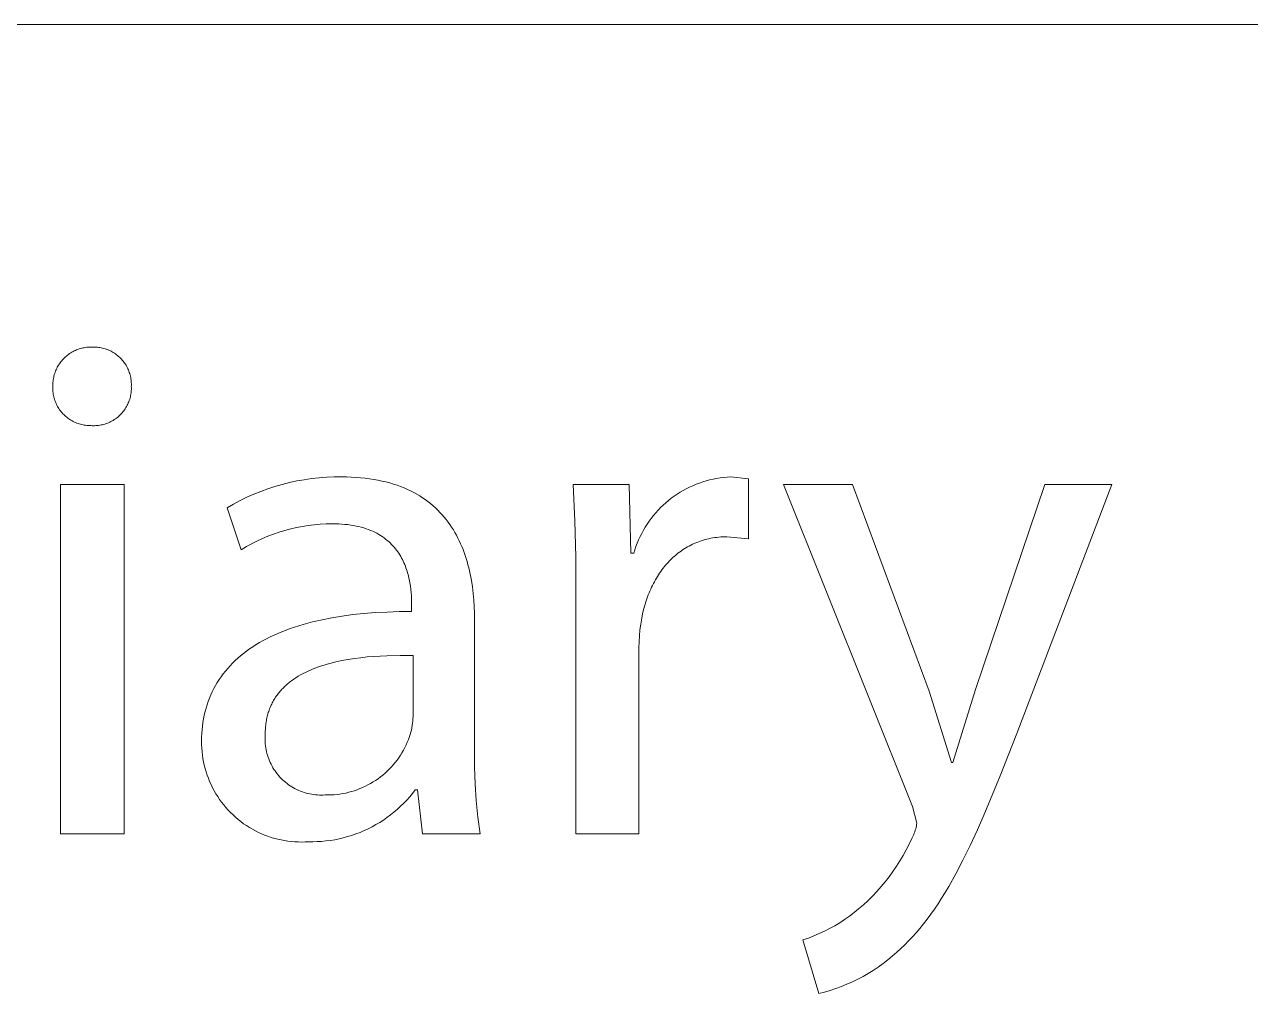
# Model space of a CAD drawing. Header units: millimetres. Extents: x 1434 to 4837, y 1889 to 4267.
# Drawn here: x 4630.1 to 4688, y 2224.2 to 2269.9 of the extents above; entities that cross this region are included whole.
import ezdxf

# ---------------------------------------------------------------- set-up
doc = ezdxf.new("R2010")
doc.units = ezdxf.units.MM
doc.header["$MEASUREMENT"] = 0
doc.layers.add('Domyślny', color=7, linetype='Continuous', true_color=0x000000)

msp = doc.modelspace()

# ---------------------------------------------------------------- linework, layer by layer
at = {"layer": 'Domyślny', "color": 18, "lineweight": 15, "true_color": 0x000000}
for p, q in [((4834.107, 2269.897), (3551.346, 2269.897)), ((4632.302, 2254.393), (4632.355, 2254.425)), ((4632.355, 2254.425), (4632.41, 2254.455)), ((4632.41, 2254.455), (4632.466, 2254.484)), ((4632.466, 2254.484), (4632.522, 2254.511)), ((4632.522, 2254.511), (4632.58, 2254.535)), ((4632.58, 2254.535), (4632.639, 2254.558)), ((4632.639, 2254.558), (4632.698, 2254.578)), ((4632.698, 2254.578), (4632.758, 2254.597)), ((4632.758, 2254.597), (4632.818, 2254.613)), ((4632.818, 2254.613), (4632.879, 2254.627)), ((4632.879, 2254.627), (4632.94, 2254.64)), ((4632.94, 2254.64), (4633.002, 2254.65)), ((4633.002, 2254.65), (4633.064, 2254.657)), ((4633.064, 2254.657), (4633.127, 2254.663)), ((4633.127, 2254.663), (4633.189, 2254.667)), ((4633.189, 2254.667), (4633.252, 2254.668)), ((4633.252, 2254.668), (4633.315, 2254.667)), ((4633.315, 2254.667), (4633.376, 2254.669)), ((4633.376, 2254.669), (4633.437, 2254.668)), ((4633.437, 2254.668), (4633.499, 2254.666)), ((4633.499, 2254.666), (4633.56, 2254.661)), ((4633.56, 2254.661), (4633.621, 2254.654)), ((4633.621, 2254.654), (4633.682, 2254.645)), ((4633.682, 2254.645), (4633.743, 2254.634)), ((4633.743, 2254.634), (4633.803, 2254.621)), ((4633.803, 2254.621), (4633.862, 2254.606)), ((4633.862, 2254.606), (4633.921, 2254.589)), ((4633.921, 2254.589), (4633.979, 2254.57)), ((4633.979, 2254.57), (4634.037, 2254.548)), ((4634.037, 2254.548), (4634.094, 2254.525)), ((4634.094, 2254.525), (4634.15, 2254.5)), ((4634.15, 2254.5), (4634.205, 2254.472)), ((4634.205, 2254.472), (4634.259, 2254.443)), ((4634.259, 2254.443), (4634.312, 2254.412)), ((4634.312, 2254.412), (4634.364, 2254.38)), ((4631.731, 2253.822), (4631.765, 2253.874)), ((4631.765, 2253.874), (4631.801, 2253.926)), ((4631.801, 2253.926), (4631.839, 2253.975)), ((4631.839, 2253.975), (4631.878, 2254.024)), ((4631.878, 2254.024), (4631.919, 2254.071)), ((4631.919, 2254.071), (4631.962, 2254.117)), ((4631.962, 2254.117), (4632.006, 2254.162)), ((4632.006, 2254.162), (4632.052, 2254.204)), ((4632.052, 2254.204), (4632.099, 2254.245)), ((4632.099, 2254.245), (4632.148, 2254.285)), ((4632.148, 2254.285), (4632.198, 2254.323)), ((4632.198, 2254.323), (4632.249, 2254.358)), ((4632.249, 2254.358), (4632.302, 2254.393)), ((4634.364, 2254.38), (4634.415, 2254.345)), ((4634.415, 2254.345), (4634.465, 2254.309)), ((4634.465, 2254.309), (4634.513, 2254.271)), ((4634.513, 2254.271), (4634.56, 2254.231)), ((4634.56, 2254.231), (4634.605, 2254.19)), ((4634.605, 2254.19), (4634.65, 2254.147)), ((4634.65, 2254.147), (4634.692, 2254.103)), ((4634.692, 2254.103), (4634.733, 2254.057)), ((4634.733, 2254.057), (4634.772, 2254.01)), ((4634.772, 2254.01), (4634.81, 2253.961)), ((4634.81, 2253.961), (4634.846, 2253.911)), ((4634.846, 2253.911), (4634.88, 2253.86)), ((4634.88, 2253.86), (4634.913, 2253.808)), ((4631.496, 2253.244), (4631.51, 2253.305)), ((4631.51, 2253.305), (4631.527, 2253.366)), ((4631.527, 2253.366), (4631.545, 2253.426)), ((4631.545, 2253.426), (4631.566, 2253.485)), ((4631.566, 2253.485), (4631.588, 2253.543)), ((4631.588, 2253.543), (4631.613, 2253.601)), ((4631.613, 2253.601), (4631.639, 2253.658)), ((4631.639, 2253.658), (4631.668, 2253.713)), ((4631.668, 2253.713), (4631.698, 2253.768)), ((4631.698, 2253.768), (4631.731, 2253.822)), ((4634.913, 2253.808), (4634.944, 2253.755)), ((4634.944, 2253.755), (4634.972, 2253.7)), ((4634.972, 2253.7), (4634.999, 2253.645)), ((4634.999, 2253.645), (4635.024, 2253.589)), ((4635.024, 2253.589), (4635.047, 2253.532)), ((4635.047, 2253.532), (4635.068, 2253.474)), ((4635.068, 2253.474), (4635.087, 2253.416)), ((4635.087, 2253.416), (4635.104, 2253.357)), ((4635.104, 2253.357), (4635.119, 2253.297)), ((4635.119, 2253.297), (4635.132, 2253.237)), ((4631.455, 2252.871), (4631.457, 2252.934)), ((4631.456, 2252.809), (4631.455, 2252.871)), ((4631.455, 2252.748), (4631.456, 2252.809)), ((4631.455, 2252.686), (4631.455, 2252.748)), ((4631.458, 2252.625), (4631.455, 2252.686)), ((4631.457, 2252.934), (4631.46, 2252.997)), ((4631.46, 2252.997), (4631.466, 2253.059)), ((4631.466, 2253.059), (4631.474, 2253.121)), ((4631.474, 2253.121), (4631.484, 2253.183)), ((4631.484, 2253.183), (4631.496, 2253.244)), ((4635.132, 2253.237), (4635.142, 2253.176)), ((4635.142, 2253.176), (4635.151, 2253.116)), ((4635.151, 2253.116), (4635.157, 2253.054)), ((4635.157, 2253.054), (4635.161, 2252.993)), ((4635.163, 2252.686), (4635.16, 2252.625)), ((4635.161, 2252.993), (4635.164, 2252.932)), ((4635.164, 2252.87), (4635.162, 2252.809)), ((4635.162, 2252.809), (4635.163, 2252.747)), ((4635.163, 2252.747), (4635.163, 2252.686)), ((4635.164, 2252.932), (4635.164, 2252.87)), ((4631.463, 2252.564), (4631.458, 2252.625)), ((4631.47, 2252.503), (4631.463, 2252.564)), ((4631.479, 2252.443), (4631.47, 2252.503)), ((4631.49, 2252.382), (4631.479, 2252.443)), ((4631.503, 2252.323), (4631.49, 2252.382)), ((4631.518, 2252.263), (4631.503, 2252.323)), ((4631.536, 2252.205), (4631.518, 2252.263)), ((4631.555, 2252.146), (4631.536, 2252.205)), ((4631.576, 2252.089), (4631.555, 2252.146)), ((4631.599, 2252.032), (4631.576, 2252.089)), ((4635.064, 2252.144), (4635.043, 2252.087)), ((4635.084, 2252.203), (4635.064, 2252.144)), ((4635.101, 2252.262), (4635.084, 2252.203)), ((4635.116, 2252.321), (4635.101, 2252.262)), ((4635.129, 2252.381), (4635.116, 2252.321)), ((4635.14, 2252.442), (4635.129, 2252.381)), ((4635.149, 2252.502), (4635.14, 2252.442)), ((4635.156, 2252.563), (4635.149, 2252.502)), ((4635.16, 2252.625), (4635.156, 2252.563)), ((4631.625, 2251.977), (4631.599, 2252.032)), ((4631.652, 2251.922), (4631.625, 2251.977)), ((4631.681, 2251.868), (4631.652, 2251.922)), ((4631.712, 2251.815), (4631.681, 2251.868)), ((4631.744, 2251.763), (4631.712, 2251.815)), ((4631.779, 2251.712), (4631.744, 2251.763)), ((4631.815, 2251.663), (4631.779, 2251.712)), ((4631.853, 2251.615), (4631.815, 2251.663)), ((4631.892, 2251.568), (4631.853, 2251.615)), ((4631.933, 2251.523), (4631.892, 2251.568)), ((4631.976, 2251.479), (4631.933, 2251.523)), ((4634.686, 2251.518), (4634.643, 2251.474)), ((4634.727, 2251.564), (4634.686, 2251.518)), ((4634.767, 2251.611), (4634.727, 2251.564)), ((4634.805, 2251.659), (4634.767, 2251.611)), ((4634.841, 2251.709), (4634.805, 2251.659)), ((4634.875, 2251.76), (4634.841, 2251.709)), ((4634.908, 2251.812), (4634.875, 2251.76)), ((4634.939, 2251.865), (4634.908, 2251.812)), ((4634.968, 2251.919), (4634.939, 2251.865)), ((4634.995, 2251.974), (4634.968, 2251.919)), ((4635.02, 2252.03), (4634.995, 2251.974)), ((4635.043, 2252.087), (4635.02, 2252.03)), ((4632.02, 2251.436), (4631.976, 2251.479)), ((4632.066, 2251.395), (4632.02, 2251.436)), ((4632.113, 2251.356), (4632.066, 2251.395)), ((4632.161, 2251.318), (4632.113, 2251.356)), ((4632.21, 2251.282), (4632.161, 2251.318)), ((4632.261, 2251.248), (4632.21, 2251.282)), ((4632.313, 2251.215), (4632.261, 2251.248)), ((4632.366, 2251.185), (4632.313, 2251.215)), ((4632.42, 2251.156), (4632.366, 2251.185)), ((4632.475, 2251.129), (4632.42, 2251.156)), ((4632.531, 2251.104), (4632.475, 2251.129)), ((4632.588, 2251.081), (4632.531, 2251.104)), ((4632.645, 2251.06), (4632.588, 2251.081)), ((4632.703, 2251.041), (4632.645, 2251.06)), ((4632.762, 2251.024), (4632.703, 2251.041)), ((4632.822, 2251.009), (4632.762, 2251.024)), ((4632.881, 2250.996), (4632.822, 2251.009)), ((4632.942, 2250.985), (4632.881, 2250.996)), ((4633.002, 2250.976), (4632.942, 2250.985)), ((4633.063, 2250.969), (4633.002, 2250.976)), ((4633.124, 2250.965), (4633.063, 2250.969)), ((4633.185, 2250.962), (4633.124, 2250.965)), ((4633.247, 2250.962), (4633.185, 2250.962)), ((4633.308, 2250.958), (4633.247, 2250.962)), ((4633.369, 2250.956), (4633.308, 2250.958)), ((4633.431, 2250.956), (4633.369, 2250.956)), ((4633.492, 2250.959), (4633.431, 2250.956)), ((4633.553, 2250.963), (4633.492, 2250.959)), ((4633.614, 2250.97), (4633.553, 2250.963)), ((4633.675, 2250.979), (4633.614, 2250.97)), ((4633.736, 2250.99), (4633.675, 2250.979)), ((4633.796, 2251.003), (4633.736, 2250.99)), ((4633.855, 2251.018), (4633.796, 2251.003)), ((4633.914, 2251.035), (4633.855, 2251.018)), ((4633.972, 2251.054), (4633.914, 2251.035)), ((4634.03, 2251.075), (4633.972, 2251.054)), ((4634.087, 2251.098), (4634.03, 2251.075)), ((4634.143, 2251.123), (4634.087, 2251.098)), ((4634.198, 2251.15), (4634.143, 2251.123)), ((4634.252, 2251.179), (4634.198, 2251.15)), ((4634.305, 2251.21), (4634.252, 2251.179)), ((4634.357, 2251.243), (4634.305, 2251.21)), ((4634.408, 2251.277), (4634.357, 2251.243)), ((4634.458, 2251.313), (4634.408, 2251.277)), ((4634.506, 2251.351), (4634.458, 2251.313)), ((4634.553, 2251.39), (4634.506, 2251.351)), ((4634.599, 2251.432), (4634.553, 2251.39)), ((4634.643, 2251.474), (4634.599, 2251.432)), ((4631.819, 2248.174), (4634.822, 2248.174)), ((4631.819, 2231.687), (4631.819, 2248.174)), ((4634.822, 2248.174), (4634.822, 2231.687)), ((4641.605, 2247.976), (4641.942, 2248.086)), ((4641.942, 2248.086), (4642.282, 2248.185)), ((4642.282, 2248.185), (4642.626, 2248.271)), ((4642.626, 2248.271), (4642.973, 2248.346)), ((4642.973, 2248.346), (4643.321, 2248.408)), ((4643.321, 2248.408), (4643.672, 2248.459)), ((4643.672, 2248.459), (4644.025, 2248.497)), ((4644.025, 2248.497), (4644.378, 2248.523)), ((4644.378, 2248.523), (4644.733, 2248.537)), ((4644.733, 2248.537), (4645.087, 2248.538)), ((4645.087, 2248.538), (4645.321, 2248.535)), ((4645.321, 2248.535), (4645.549, 2248.528)), ((4645.549, 2248.528), (4645.771, 2248.516)), ((4645.771, 2248.516), (4645.988, 2248.499)), ((4645.988, 2248.499), (4646.2, 2248.477)), ((4646.2, 2248.477), (4646.407, 2248.45)), ((4646.407, 2248.45), (4646.608, 2248.419)), ((4646.608, 2248.419), (4646.805, 2248.384)), ((4646.805, 2248.384), (4646.996, 2248.344)), ((4646.996, 2248.344), (4647.182, 2248.3)), ((4647.182, 2248.3), (4647.363, 2248.252)), ((4647.363, 2248.252), (4647.539, 2248.199)), ((4647.539, 2248.199), (4647.71, 2248.143)), ((4647.71, 2248.143), (4647.877, 2248.082)), ((4647.877, 2248.082), (4648.038, 2248.018)), ((4656.105, 2246.459), (4656.019, 2248.173)), ((4656.019, 2248.173), (4658.659, 2248.173)), ((4658.659, 2248.173), (4658.75, 2244.932)), ((4661.365, 2247.98), (4661.516, 2248.055)), ((4661.516, 2248.055), (4661.669, 2248.125)), ((4661.669, 2248.125), (4661.824, 2248.19)), ((4661.824, 2248.19), (4661.982, 2248.249)), ((4661.982, 2248.249), (4662.141, 2248.303)), ((4662.141, 2248.303), (4662.302, 2248.352)), ((4662.302, 2248.352), (4662.465, 2248.395)), ((4662.465, 2248.395), (4662.629, 2248.433)), ((4662.629, 2248.433), (4662.794, 2248.464)), ((4662.794, 2248.464), (4662.961, 2248.491)), ((4662.961, 2248.491), (4663.128, 2248.511)), ((4663.128, 2248.511), (4663.295, 2248.526)), ((4663.295, 2248.526), (4663.463, 2248.536)), ((4663.463, 2248.536), (4664.302, 2248.456)), ((4664.302, 2248.456), (4664.302, 2245.623)), ((4672.045, 2232.978), (4665.948, 2248.174)), ((4665.948, 2248.174), (4669.212, 2248.174)), ((4669.212, 2248.174), (4672.827, 2238.429)), ((4675.014, 2238.497), (4678.289, 2248.174)), ((4681.45, 2248.174), (4676.963, 2236.423)), ((4678.289, 2248.174), (4681.45, 2248.174)), ((4640.301, 2247.42), (4640.62, 2247.576)), ((4640.62, 2247.576), (4640.943, 2247.721)), ((4640.943, 2247.721), (4641.272, 2247.854)), ((4641.272, 2247.854), (4641.605, 2247.976)), ((4648.038, 2248.018), (4648.195, 2247.95)), ((4648.195, 2247.95), (4648.348, 2247.878)), ((4648.348, 2247.878), (4648.495, 2247.802)), ((4648.495, 2247.802), (4648.639, 2247.723)), ((4648.639, 2247.723), (4648.777, 2247.641)), ((4648.777, 2247.641), (4648.912, 2247.555)), ((4648.912, 2247.555), (4649.042, 2247.465)), ((4649.042, 2247.465), (4649.168, 2247.373)), ((4660.523, 2247.426), (4660.655, 2247.53)), ((4660.655, 2247.53), (4660.791, 2247.629)), ((4660.791, 2247.629), (4660.93, 2247.724)), ((4660.93, 2247.724), (4661.072, 2247.814)), ((4661.072, 2247.814), (4661.217, 2247.9)), ((4661.217, 2247.9), (4661.365, 2247.98)), ((4639.682, 2247.076), (4639.989, 2247.254)), ((4640.35, 2245.104), (4639.682, 2247.076)), ((4639.989, 2247.254), (4640.301, 2247.42)), ((4649.168, 2247.373), (4649.289, 2247.277)), ((4649.289, 2247.277), (4649.407, 2247.178)), ((4649.407, 2247.178), (4649.52, 2247.076)), ((4649.52, 2247.076), (4649.629, 2246.972)), ((4649.629, 2246.972), (4649.734, 2246.864)), ((4659.919, 2246.841), (4660.031, 2246.966)), ((4660.031, 2246.966), (4660.148, 2247.087)), ((4660.148, 2247.087), (4660.269, 2247.204)), ((4660.269, 2247.204), (4660.394, 2247.317)), ((4660.394, 2247.317), (4660.523, 2247.426)), ((4644.08, 2246.308), (4643.798, 2246.284)), ((4644.362, 2246.323), (4644.08, 2246.308)), ((4644.645, 2246.328), (4644.362, 2246.323)), ((4644.801, 2246.326), (4644.645, 2246.328)), ((4644.953, 2246.321), (4644.801, 2246.326)), ((4645.1, 2246.312), (4644.953, 2246.321)), ((4645.244, 2246.3), (4645.1, 2246.312)), ((4645.383, 2246.285), (4645.244, 2246.3)), ((4649.734, 2246.864), (4649.836, 2246.754)), ((4649.836, 2246.754), (4649.933, 2246.641)), ((4649.933, 2246.641), (4650.027, 2246.526)), ((4650.027, 2246.526), (4650.117, 2246.408)), ((4650.117, 2246.408), (4650.203, 2246.287)), ((4656.151, 2244.744), (4656.105, 2246.459)), ((4659.422, 2246.163), (4659.512, 2246.305)), ((4659.512, 2246.305), (4659.607, 2246.444)), ((4659.607, 2246.444), (4659.706, 2246.58)), ((4659.706, 2246.58), (4659.81, 2246.712)), ((4659.81, 2246.712), (4659.919, 2246.841)), ((4641.61, 2245.741), (4641.35, 2245.632)), ((4641.874, 2245.842), (4641.61, 2245.741)), ((4642.142, 2245.933), (4641.874, 2245.842)), ((4642.412, 2246.016), (4642.142, 2245.933)), ((4642.686, 2246.088), (4642.412, 2246.016)), ((4642.961, 2246.152), (4642.686, 2246.088)), ((4643.239, 2246.205), (4642.961, 2246.152)), ((4643.518, 2246.249), (4643.239, 2246.205)), ((4643.798, 2246.284), (4643.518, 2246.249)), ((4645.518, 2246.267), (4645.383, 2246.285)), ((4645.649, 2246.245), (4645.518, 2246.267)), ((4645.776, 2246.22), (4645.649, 2246.245)), ((4645.899, 2246.193), (4645.776, 2246.22)), ((4646.018, 2246.162), (4645.899, 2246.193)), ((4646.133, 2246.129), (4646.018, 2246.162)), ((4646.245, 2246.093), (4646.133, 2246.129)), ((4646.353, 2246.055), (4646.245, 2246.093)), ((4646.458, 2246.014), (4646.353, 2246.055)), ((4646.558, 2245.97), (4646.458, 2246.014)), ((4646.656, 2245.925), (4646.558, 2245.97)), ((4646.75, 2245.876), (4646.656, 2245.925)), ((4646.84, 2245.826), (4646.75, 2245.876)), ((4646.927, 2245.774), (4646.84, 2245.826)), ((4647.011, 2245.719), (4646.927, 2245.774)), ((4650.203, 2246.287), (4650.286, 2246.164)), ((4650.286, 2246.164), (4650.365, 2246.039)), ((4650.365, 2246.039), (4650.44, 2245.912)), ((4650.44, 2245.912), (4650.512, 2245.783)), ((4650.512, 2245.783), (4650.581, 2245.651)), ((4659.182, 2245.719), (4659.257, 2245.87)), ((4659.257, 2245.87), (4659.337, 2246.018)), ((4659.337, 2246.018), (4659.422, 2246.163)), ((4640.593, 2245.249), (4640.35, 2245.104)), ((4640.841, 2245.385), (4640.593, 2245.249)), ((4641.093, 2245.513), (4640.841, 2245.385)), ((4641.35, 2245.632), (4641.093, 2245.513)), ((4647.092, 2245.663), (4647.011, 2245.719)), ((4647.17, 2245.604), (4647.092, 2245.663)), ((4647.244, 2245.544), (4647.17, 2245.604)), ((4647.316, 2245.482), (4647.244, 2245.544)), ((4647.384, 2245.419), (4647.316, 2245.482)), ((4647.45, 2245.353), (4647.384, 2245.419)), ((4647.513, 2245.287), (4647.45, 2245.353)), ((4647.573, 2245.219), (4647.513, 2245.287)), ((4647.63, 2245.149), (4647.573, 2245.219)), ((4647.685, 2245.079), (4647.63, 2245.149)), ((4650.581, 2245.651), (4650.646, 2245.518)), ((4650.646, 2245.518), (4650.708, 2245.383)), ((4650.708, 2245.383), (4650.767, 2245.246)), ((4650.767, 2245.246), (4650.822, 2245.107)), ((4658.934, 2245.093), (4658.988, 2245.253)), ((4658.988, 2245.253), (4659.047, 2245.41)), ((4659.047, 2245.41), (4659.112, 2245.566)), ((4659.112, 2245.566), (4659.182, 2245.719)), ((4661.339, 2245.186), (4661.263, 2245.139)), ((4661.416, 2245.232), (4661.339, 2245.186)), ((4661.495, 2245.275), (4661.416, 2245.232)), ((4661.574, 2245.317), (4661.495, 2245.275)), ((4661.654, 2245.356), (4661.574, 2245.317)), ((4661.736, 2245.394), (4661.654, 2245.356)), ((4661.819, 2245.429), (4661.736, 2245.394)), ((4661.902, 2245.463), (4661.819, 2245.429)), ((4661.987, 2245.495), (4661.902, 2245.463)), ((4662.073, 2245.524), (4661.987, 2245.495)), ((4662.16, 2245.552), (4662.073, 2245.524)), ((4662.248, 2245.577), (4662.16, 2245.552)), ((4662.337, 2245.601), (4662.248, 2245.577)), ((4662.427, 2245.622), (4662.337, 2245.601)), ((4662.518, 2245.641), (4662.427, 2245.622)), ((4662.61, 2245.658), (4662.518, 2245.641)), ((4662.703, 2245.673), (4662.61, 2245.658)), ((4662.797, 2245.685), (4662.703, 2245.673)), ((4662.892, 2245.696), (4662.797, 2245.685)), ((4662.988, 2245.704), (4662.892, 2245.696)), ((4663.085, 2245.709), (4662.988, 2245.704)), ((4663.183, 2245.713), (4663.085, 2245.709)), ((4663.282, 2245.714), (4663.183, 2245.713)), ((4664.302, 2245.623), (4663.282, 2245.714)), ((4647.737, 2245.007), (4647.685, 2245.079)), ((4647.787, 2244.934), (4647.737, 2245.007)), ((4647.834, 2244.861), (4647.787, 2244.934)), ((4647.879, 2244.786), (4647.834, 2244.861)), ((4647.921, 2244.71), (4647.879, 2244.786)), ((4647.961, 2244.634), (4647.921, 2244.71)), ((4647.999, 2244.557), (4647.961, 2244.634)), ((4650.822, 2245.107), (4650.875, 2244.967)), ((4650.875, 2244.967), (4650.924, 2244.826)), ((4650.924, 2244.826), (4650.971, 2244.682)), ((4650.971, 2244.682), (4651.014, 2244.538)), ((4656.155, 2243.028), (4656.151, 2244.744)), ((4658.75, 2244.932), (4658.885, 2244.932)), ((4658.885, 2244.932), (4658.934, 2245.093)), ((4660.569, 2244.57), (4660.507, 2244.504)), ((4660.633, 2244.635), (4660.569, 2244.57)), ((4660.699, 2244.698), (4660.633, 2244.635)), ((4660.765, 2244.759), (4660.699, 2244.698)), ((4660.833, 2244.818), (4660.765, 2244.759)), ((4660.901, 2244.876), (4660.833, 2244.818)), ((4660.971, 2244.932), (4660.901, 2244.876)), ((4661.043, 2244.987), (4660.971, 2244.932)), ((4661.115, 2245.039), (4661.043, 2244.987)), ((4661.189, 2245.09), (4661.115, 2245.039)), ((4661.263, 2245.139), (4661.189, 2245.09)), ((4648.034, 2244.48), (4647.999, 2244.557)), ((4648.068, 2244.402), (4648.034, 2244.48)), ((4648.099, 2244.323), (4648.068, 2244.402)), ((4648.129, 2244.244), (4648.099, 2244.323)), ((4648.156, 2244.165), (4648.129, 2244.244)), ((4648.182, 2244.086), (4648.156, 2244.165)), ((4648.206, 2244.006), (4648.182, 2244.086)), ((4648.228, 2243.927), (4648.206, 2244.006)), ((4651.014, 2244.538), (4651.055, 2244.392)), ((4651.055, 2244.392), (4651.093, 2244.245)), ((4651.093, 2244.245), (4651.128, 2244.097)), ((4651.128, 2244.097), (4651.16, 2243.948)), ((4660.104, 2243.997), (4660.052, 2243.919)), ((4660.158, 2244.074), (4660.104, 2243.997)), ((4660.213, 2244.15), (4660.158, 2244.074)), ((4660.269, 2244.223), (4660.213, 2244.15)), ((4660.326, 2244.296), (4660.269, 2244.223)), ((4660.385, 2244.367), (4660.326, 2244.296)), ((4660.445, 2244.436), (4660.385, 2244.367)), ((4660.507, 2244.504), (4660.445, 2244.436)), ((4648.249, 2243.848), (4648.228, 2243.927)), ((4648.267, 2243.768), (4648.249, 2243.848)), ((4648.285, 2243.689), (4648.267, 2243.768)), ((4648.315, 2243.532), (4648.285, 2243.689)), ((4648.339, 2243.377), (4648.315, 2243.532)), ((4651.16, 2243.948), (4651.19, 2243.798)), ((4651.19, 2243.798), (4651.217, 2243.646)), ((4651.217, 2243.646), (4651.264, 2243.342)), ((4659.767, 2243.419), (4659.724, 2243.332)), ((4659.811, 2243.506), (4659.767, 2243.419)), ((4659.856, 2243.591), (4659.811, 2243.506)), ((4659.903, 2243.675), (4659.856, 2243.591)), ((4659.951, 2243.758), (4659.903, 2243.675)), ((4660.001, 2243.839), (4659.951, 2243.758)), ((4660.052, 2243.919), (4660.001, 2243.839)), ((4648.358, 2243.224), (4648.339, 2243.377)), ((4648.373, 2243.075), (4648.358, 2243.224)), ((4648.384, 2242.929), (4648.373, 2243.075)), ((4648.391, 2242.788), (4648.384, 2242.929)), ((4651.264, 2243.342), (4651.302, 2243.035)), ((4651.302, 2243.035), (4651.33, 2242.727)), ((4656.155, 2231.686), (4656.155, 2243.028)), ((4659.532, 2242.873), (4659.466, 2242.682)), ((4659.568, 2242.967), (4659.532, 2242.873)), ((4659.605, 2243.06), (4659.568, 2242.967)), ((4659.643, 2243.152), (4659.605, 2243.06)), ((4659.683, 2243.242), (4659.643, 2243.152)), ((4659.724, 2243.332), (4659.683, 2243.242)), ((4648.395, 2242.651), (4648.391, 2242.788)), ((4648.396, 2242.521), (4648.395, 2242.651)), ((4648.396, 2242.181), (4648.396, 2242.521)), ((4651.33, 2242.727), (4651.35, 2242.417)), ((4651.35, 2242.417), (4651.361, 2242.106)), ((4659.35, 2242.286), (4659.302, 2242.081)), ((4659.405, 2242.486), (4659.35, 2242.286)), ((4659.466, 2242.682), (4659.405, 2242.486)), ((4643.494, 2241.635), (4643.713, 2241.692)), ((4643.713, 2241.692), (4644.165, 2241.797)), ((4644.165, 2241.797), (4644.634, 2241.889)), ((4644.634, 2241.889), (4645.12, 2241.969)), ((4645.12, 2241.969), (4645.624, 2242.036)), ((4645.624, 2242.036), (4646.145, 2242.09)), ((4646.145, 2242.09), (4646.682, 2242.132)), ((4646.682, 2242.132), (4647.237, 2242.161)), ((4647.237, 2242.161), (4647.808, 2242.178)), ((4647.808, 2242.178), (4648.396, 2242.181)), ((4651.361, 2242.106), (4651.365, 2241.796)), ((4651.365, 2241.796), (4651.365, 2235.631)), ((4659.259, 2241.873), (4659.214, 2241.594)), ((4659.302, 2242.081), (4659.259, 2241.873)), ((4641.902, 2241.07), (4642.085, 2241.152)), ((4642.085, 2241.152), (4642.273, 2241.23)), ((4642.273, 2241.23), (4642.465, 2241.305)), ((4642.465, 2241.305), (4642.662, 2241.377)), ((4642.662, 2241.377), (4642.863, 2241.446)), ((4642.863, 2241.446), (4643.069, 2241.512)), ((4643.069, 2241.512), (4643.279, 2241.575)), ((4643.279, 2241.575), (4643.494, 2241.635)), ((4659.177, 2241.313), (4659.15, 2241.032)), ((4659.214, 2241.594), (4659.177, 2241.313)), ((4640.748, 2240.419), (4640.899, 2240.521)), ((4640.899, 2240.521), (4641.054, 2240.62)), ((4641.054, 2240.62), (4641.215, 2240.716)), ((4641.215, 2240.716), (4641.379, 2240.809)), ((4641.379, 2240.809), (4641.549, 2240.899)), ((4641.549, 2240.899), (4641.723, 2240.986)), ((4641.723, 2240.986), (4641.902, 2241.07)), ((4659.132, 2240.75), (4659.123, 2240.468)), ((4659.15, 2241.032), (4659.132, 2240.75)), ((4640.064, 2239.866), (4640.191, 2239.983)), ((4640.191, 2239.983), (4640.323, 2240.096)), ((4640.323, 2240.096), (4640.46, 2240.207)), ((4640.46, 2240.207), (4640.602, 2240.314)), ((4640.602, 2240.314), (4640.748, 2240.419)), ((4645.695, 2239.965), (4645.399, 2239.919)), ((4645.996, 2240.004), (4645.695, 2239.965)), ((4646.301, 2240.037), (4645.996, 2240.004)), ((4646.608, 2240.063), (4646.301, 2240.037)), ((4646.917, 2240.083), (4646.608, 2240.063)), ((4647.227, 2240.098), (4646.917, 2240.083)), ((4647.848, 2240.112), (4647.227, 2240.098)), ((4648.464, 2240.107), (4647.848, 2240.112)), ((4648.464, 2237.229), (4648.464, 2240.107)), ((4659.123, 2240.468), (4659.123, 2231.686)), ((4639.5, 2239.242), (4639.603, 2239.372)), ((4639.603, 2239.372), (4639.711, 2239.5)), ((4639.711, 2239.5), (4639.824, 2239.625)), ((4639.824, 2239.625), (4639.942, 2239.747)), ((4639.942, 2239.747), (4640.064, 2239.866)), ((4643.504, 2239.367), (4643.385, 2239.31)), ((4643.626, 2239.421), (4643.504, 2239.367)), ((4643.75, 2239.473), (4643.626, 2239.421)), ((4643.876, 2239.522), (4643.75, 2239.473)), ((4644.005, 2239.569), (4643.876, 2239.522)), ((4644.136, 2239.613), (4644.005, 2239.569)), ((4644.269, 2239.656), (4644.136, 2239.613)), ((4644.405, 2239.696), (4644.269, 2239.656)), ((4644.542, 2239.734), (4644.405, 2239.696)), ((4644.821, 2239.804), (4644.542, 2239.734)), ((4645.107, 2239.865), (4644.821, 2239.804)), ((4645.399, 2239.919), (4645.107, 2239.865)), ((4639.136, 2238.691), (4639.22, 2238.833)), ((4639.22, 2238.833), (4639.308, 2238.972)), ((4639.308, 2238.972), (4639.402, 2239.108)), ((4639.402, 2239.108), (4639.5, 2239.242)), ((4642.584, 2238.802), (4642.537, 2238.763)), ((4642.632, 2238.841), (4642.584, 2238.802)), ((4642.73, 2238.916), (4642.632, 2238.841)), ((4642.832, 2238.989), (4642.73, 2238.916)), ((4642.936, 2239.058), (4642.832, 2238.989)), ((4643.044, 2239.125), (4642.936, 2239.058)), ((4643.155, 2239.189), (4643.044, 2239.125)), ((4643.269, 2239.251), (4643.155, 2239.189)), ((4643.385, 2239.31), (4643.269, 2239.251)), ((4638.851, 2238.096), (4638.915, 2238.249)), ((4638.915, 2238.249), (4638.984, 2238.399)), ((4638.984, 2238.399), (4639.057, 2238.546)), ((4639.057, 2238.546), (4639.136, 2238.691)), ((4642.042, 2238.233), (4642.007, 2238.184)), ((4642.078, 2238.281), (4642.042, 2238.233)), ((4642.115, 2238.329), (4642.078, 2238.281)), ((4642.153, 2238.376), (4642.115, 2238.329)), ((4642.192, 2238.422), (4642.153, 2238.376)), ((4642.232, 2238.467), (4642.192, 2238.422)), ((4642.273, 2238.512), (4642.232, 2238.467)), ((4642.315, 2238.555), (4642.273, 2238.512)), ((4642.357, 2238.598), (4642.315, 2238.555)), ((4642.401, 2238.641), (4642.357, 2238.598)), ((4642.445, 2238.682), (4642.401, 2238.641)), ((4642.491, 2238.723), (4642.445, 2238.682)), ((4642.537, 2238.763), (4642.491, 2238.723)), ((4672.827, 2238.429), (4673.881, 2235.063)), ((4673.949, 2235.063), (4675.014, 2238.497)), ((4638.646, 2237.457), (4638.69, 2237.621)), ((4638.69, 2237.621), (4638.738, 2237.782)), ((4638.738, 2237.782), (4638.792, 2237.94)), ((4638.792, 2237.94), (4638.851, 2238.096)), ((4641.716, 2237.648), (4641.692, 2237.589)), ((4641.74, 2237.705), (4641.716, 2237.648)), ((4641.765, 2237.761), (4641.74, 2237.705)), ((4641.792, 2237.817), (4641.765, 2237.761)), ((4641.819, 2237.872), (4641.792, 2237.817)), ((4641.848, 2237.926), (4641.819, 2237.872)), ((4641.878, 2237.979), (4641.848, 2237.926)), ((4641.909, 2238.031), (4641.878, 2237.979)), ((4641.941, 2238.083), (4641.909, 2238.031)), ((4641.973, 2238.134), (4641.941, 2238.083)), ((4642.007, 2238.184), (4641.973, 2238.134)), ((4638.545, 2236.95), (4638.574, 2237.122)), ((4638.574, 2237.122), (4638.607, 2237.291)), ((4638.607, 2237.291), (4638.646, 2237.457)), ((4641.55, 2237.093), (4641.537, 2237.026)), ((4641.563, 2237.158), (4641.55, 2237.093)), ((4641.578, 2237.222), (4641.563, 2237.158)), ((4641.594, 2237.285), (4641.578, 2237.222)), ((4641.611, 2237.348), (4641.594, 2237.285)), ((4641.63, 2237.41), (4641.611, 2237.348)), ((4641.65, 2237.47), (4641.63, 2237.41)), ((4641.67, 2237.53), (4641.65, 2237.47)), ((4641.692, 2237.589), (4641.67, 2237.53)), ((4648.451, 2237.014), (4648.459, 2237.121)), ((4648.459, 2237.121), (4648.464, 2237.229)), ((4638.491, 2236.418), (4638.504, 2236.598)), ((4638.504, 2236.598), (4638.522, 2236.775)), ((4638.522, 2236.775), (4638.545, 2236.95)), ((4641.486, 2236.538), (4641.484, 2236.465)), ((4641.484, 2236.465), (4641.484, 2236.39)), ((4641.49, 2236.611), (4641.486, 2236.538)), ((4641.494, 2236.682), (4641.49, 2236.611)), ((4641.5, 2236.753), (4641.494, 2236.682)), ((4641.508, 2236.823), (4641.5, 2236.753)), ((4641.516, 2236.892), (4641.508, 2236.823)), ((4641.526, 2236.959), (4641.516, 2236.892)), ((4641.537, 2237.026), (4641.526, 2236.959)), ((4648.327, 2236.38), (4648.357, 2236.483)), ((4648.357, 2236.483), (4648.383, 2236.588)), ((4648.383, 2236.588), (4648.405, 2236.694)), ((4648.405, 2236.694), (4648.424, 2236.8)), ((4648.424, 2236.8), (4648.44, 2236.906)), ((4648.44, 2236.906), (4648.451, 2237.014)), ((4638.481, 2236.05), (4638.483, 2236.236)), ((4638.482, 2235.889), (4638.481, 2236.05)), ((4638.489, 2235.727), (4638.482, 2235.889)), ((4638.483, 2236.236), (4638.491, 2236.418)), ((4641.478, 2236.299), (4641.475, 2236.208)), ((4641.475, 2236.208), (4641.475, 2236.116)), ((4641.475, 2236.116), (4641.478, 2236.025)), ((4641.484, 2236.39), (4641.478, 2236.299)), ((4641.478, 2236.025), (4641.485, 2235.933)), ((4641.485, 2235.933), (4641.495, 2235.842)), ((4648.075, 2235.763), (4648.136, 2235.889)), ((4648.136, 2235.889), (4648.193, 2236.016)), ((4648.193, 2236.016), (4648.246, 2236.146)), ((4648.246, 2236.146), (4648.294, 2236.277)), ((4648.294, 2236.277), (4648.327, 2236.38)), ((4676.963, 2236.423), (4676.185, 2234.429)), ((4638.501, 2235.565), (4638.489, 2235.727)), ((4638.519, 2235.404), (4638.501, 2235.565)), ((4638.543, 2235.244), (4638.519, 2235.404)), ((4641.495, 2235.842), (4641.508, 2235.752)), ((4641.508, 2235.752), (4641.524, 2235.661)), ((4641.524, 2235.661), (4641.543, 2235.572)), ((4641.543, 2235.572), (4641.565, 2235.483)), ((4641.565, 2235.483), (4641.59, 2235.395)), ((4641.59, 2235.395), (4641.618, 2235.308)), ((4641.618, 2235.308), (4641.65, 2235.222)), ((4647.788, 2235.284), (4647.865, 2235.4)), ((4647.865, 2235.4), (4647.939, 2235.518)), ((4647.939, 2235.518), (4648.009, 2235.64)), ((4648.009, 2235.64), (4648.075, 2235.763)), ((4651.365, 2235.631), (4651.365, 2234.84)), ((4638.572, 2235.085), (4638.543, 2235.244)), ((4638.606, 2234.927), (4638.572, 2235.085)), ((4638.646, 2234.77), (4638.606, 2234.927)), ((4638.691, 2234.614), (4638.646, 2234.77)), ((4641.65, 2235.222), (4641.684, 2235.137)), ((4641.684, 2235.137), (4641.721, 2235.053)), ((4641.721, 2235.053), (4641.761, 2234.971)), ((4641.761, 2234.971), (4641.804, 2234.89)), ((4641.804, 2234.89), (4641.849, 2234.811)), ((4641.849, 2234.811), (4641.897, 2234.733)), ((4641.897, 2234.733), (4641.948, 2234.657)), ((4647.242, 2234.648), (4647.342, 2234.746)), ((4647.342, 2234.746), (4647.438, 2234.848)), ((4647.438, 2234.848), (4647.531, 2234.952)), ((4647.531, 2234.952), (4647.62, 2235.06)), ((4647.62, 2235.06), (4647.706, 2235.17)), ((4647.706, 2235.17), (4647.788, 2235.284)), ((4651.365, 2234.84), (4651.392, 2234.049)), ((4673.881, 2235.063), (4673.949, 2235.063)), ((4638.742, 2234.461), (4638.691, 2234.614)), ((4638.798, 2234.309), (4638.742, 2234.461)), ((4638.859, 2234.159), (4638.798, 2234.309)), ((4638.925, 2234.011), (4638.859, 2234.159)), ((4641.948, 2234.657), (4642.002, 2234.583)), ((4642.002, 2234.583), (4642.058, 2234.51)), ((4642.058, 2234.51), (4642.116, 2234.44)), ((4642.116, 2234.44), (4642.177, 2234.371)), ((4642.177, 2234.371), (4642.24, 2234.305)), ((4642.24, 2234.305), (4642.306, 2234.241)), ((4642.306, 2234.241), (4642.374, 2234.18)), ((4642.374, 2234.18), (4642.443, 2234.12)), ((4646.578, 2234.137), (4646.696, 2234.213)), ((4646.696, 2234.213), (4646.811, 2234.292)), ((4646.811, 2234.292), (4646.923, 2234.376)), ((4646.923, 2234.376), (4647.032, 2234.463)), ((4647.032, 2234.463), (4647.139, 2234.554)), ((4647.139, 2234.554), (4647.242, 2234.648)), ((4676.185, 2234.429), (4675.456, 2232.673)), ((4638.996, 2233.866), (4638.925, 2234.011)), ((4639.072, 2233.723), (4638.996, 2233.866)), ((4639.154, 2233.582), (4639.072, 2233.723)), ((4639.239, 2233.445), (4639.154, 2233.582)), ((4642.443, 2234.12), (4642.515, 2234.063)), ((4642.515, 2234.063), (4642.589, 2234.009)), ((4642.589, 2234.009), (4642.664, 2233.957)), ((4642.664, 2233.957), (4642.741, 2233.908)), ((4642.741, 2233.908), (4642.82, 2233.861)), ((4642.82, 2233.861), (4642.901, 2233.818)), ((4642.901, 2233.818), (4642.982, 2233.777)), ((4642.982, 2233.777), (4643.066, 2233.739)), ((4643.066, 2233.739), (4643.15, 2233.704)), ((4643.15, 2233.704), (4643.236, 2233.671)), ((4643.236, 2233.671), (4643.323, 2233.642)), ((4643.323, 2233.642), (4643.41, 2233.616)), ((4643.41, 2233.616), (4643.499, 2233.592)), ((4643.499, 2233.592), (4643.588, 2233.572)), ((4643.588, 2233.572), (4643.678, 2233.555)), ((4645.013, 2233.566), (4645.151, 2233.588)), ((4645.151, 2233.588), (4645.288, 2233.616)), ((4645.288, 2233.616), (4645.425, 2233.648)), ((4645.425, 2233.648), (4645.56, 2233.684)), ((4645.56, 2233.684), (4645.693, 2233.726)), ((4645.693, 2233.726), (4645.825, 2233.771)), ((4645.825, 2233.771), (4645.956, 2233.821)), ((4645.956, 2233.821), (4646.084, 2233.876)), ((4646.084, 2233.876), (4646.211, 2233.935)), ((4646.211, 2233.935), (4646.336, 2233.998)), ((4646.336, 2233.998), (4646.458, 2234.066)), ((4646.458, 2234.066), (4646.578, 2234.137)), ((4648.438, 2233.597), (4648.305, 2233.438)), ((4648.566, 2233.761), (4648.438, 2233.597)), ((4648.679, 2233.761), (4648.566, 2233.761)), ((4648.906, 2231.688), (4648.679, 2233.761)), ((4651.392, 2234.049), (4651.447, 2233.259)), ((4639.33, 2233.311), (4639.239, 2233.445)), ((4639.425, 2233.18), (4639.33, 2233.311)), ((4639.524, 2233.052), (4639.425, 2233.18)), ((4639.628, 2232.928), (4639.524, 2233.052)), ((4643.678, 2233.555), (4643.768, 2233.541)), ((4643.768, 2233.541), (4643.859, 2233.53)), ((4643.859, 2233.53), (4643.951, 2233.523)), ((4643.951, 2233.523), (4644.042, 2233.518)), ((4644.042, 2233.518), (4644.134, 2233.517)), ((4644.134, 2233.517), (4644.225, 2233.519)), ((4644.225, 2233.519), (4644.316, 2233.524)), ((4644.316, 2233.524), (4644.456, 2233.522)), ((4644.456, 2233.522), (4644.596, 2233.526)), ((4644.596, 2233.526), (4644.736, 2233.535)), ((4644.736, 2233.535), (4644.875, 2233.548)), ((4644.875, 2233.548), (4645.013, 2233.566)), ((4648.023, 2233.133), (4647.874, 2232.987)), ((4648.166, 2233.283), (4648.023, 2233.133)), ((4648.305, 2233.438), (4648.166, 2233.283)), ((4651.447, 2233.259), (4651.528, 2232.472)), ((4639.736, 2232.807), (4639.628, 2232.928)), ((4639.848, 2232.691), (4639.736, 2232.807)), ((4639.964, 2232.578), (4639.848, 2232.691)), ((4640.084, 2232.469), (4639.964, 2232.578)), ((4640.208, 2232.364), (4640.084, 2232.469)), ((4647.233, 2232.459), (4647.062, 2232.341)), ((4647.4, 2232.583), (4647.233, 2232.459)), ((4647.562, 2232.712), (4647.4, 2232.583)), ((4647.721, 2232.847), (4647.562, 2232.712)), ((4647.874, 2232.987), (4647.721, 2232.847)), ((4651.528, 2232.472), (4651.637, 2231.688)), ((4672.249, 2232.197), (4672.045, 2232.978)), ((4675.456, 2232.673), (4675.106, 2231.879)), ((4640.335, 2232.264), (4640.208, 2232.364)), ((4640.466, 2232.168), (4640.335, 2232.264)), ((4640.599, 2232.077), (4640.466, 2232.168)), ((4640.736, 2231.99), (4640.599, 2232.077)), ((4640.876, 2231.908), (4640.736, 2231.99)), ((4641.018, 2231.831), (4640.876, 2231.908)), ((4641.163, 2231.759), (4641.018, 2231.831)), ((4646.152, 2231.84), (4645.96, 2231.759)), ((4646.34, 2231.928), (4646.152, 2231.84)), ((4646.526, 2232.022), (4646.34, 2231.928)), ((4646.708, 2232.122), (4646.526, 2232.022)), ((4646.887, 2232.228), (4646.708, 2232.122)), ((4647.062, 2232.341), (4646.887, 2232.228)), ((4672.153, 2231.79), (4672.175, 2231.856)), ((4672.175, 2231.856), (4672.195, 2231.923)), ((4672.195, 2231.923), (4672.212, 2231.991)), ((4672.212, 2231.991), (4672.226, 2232.059)), ((4672.226, 2232.059), (4672.239, 2232.127)), ((4672.239, 2232.127), (4672.249, 2232.197)), ((4675.106, 2231.879), (4674.762, 2231.138)), ((4634.822, 2231.687), (4631.819, 2231.687)), ((4641.31, 2231.692), (4641.163, 2231.759)), ((4641.46, 2231.63), (4641.31, 2231.692)), ((4641.612, 2231.573), (4641.46, 2231.63)), ((4641.765, 2231.522), (4641.612, 2231.573)), ((4641.92, 2231.475), (4641.765, 2231.522)), ((4642.077, 2231.434), (4641.92, 2231.475)), ((4642.235, 2231.399), (4642.077, 2231.434)), ((4642.394, 2231.369), (4642.235, 2231.399)), ((4642.554, 2231.344), (4642.394, 2231.369)), ((4642.715, 2231.325), (4642.554, 2231.344)), ((4642.876, 2231.312), (4642.715, 2231.325)), ((4643.038, 2231.304), (4642.876, 2231.312)), ((4643.2, 2231.302), (4643.038, 2231.304)), ((4643.362, 2231.305), (4643.2, 2231.302)), ((4643.523, 2231.314), (4643.362, 2231.305)), ((4643.731, 2231.313), (4643.523, 2231.314)), ((4643.939, 2231.319), (4643.731, 2231.313)), ((4644.146, 2231.331), (4643.939, 2231.319)), ((4644.353, 2231.351), (4644.146, 2231.331)), ((4644.559, 2231.378), (4644.353, 2231.351)), ((4644.765, 2231.412), (4644.559, 2231.378)), ((4644.968, 2231.453), (4644.765, 2231.412)), ((4645.171, 2231.501), (4644.968, 2231.453)), ((4645.371, 2231.555), (4645.171, 2231.501)), ((4645.57, 2231.617), (4645.371, 2231.555)), ((4645.766, 2231.685), (4645.57, 2231.617)), ((4645.96, 2231.759), (4645.766, 2231.685)), ((4651.637, 2231.688), (4648.906, 2231.688)), ((4659.123, 2231.686), (4656.155, 2231.686)), ((4671.884, 2231.199), (4672.011, 2231.471)), ((4672.011, 2231.471), (4672.044, 2231.533)), ((4672.044, 2231.533), (4672.074, 2231.596)), ((4672.074, 2231.596), (4672.103, 2231.659)), ((4672.103, 2231.659), (4672.129, 2231.724)), ((4672.129, 2231.724), (4672.153, 2231.79)), ((4671.604, 2230.667), (4671.748, 2230.93)), ((4671.748, 2230.93), (4671.884, 2231.199)), ((4674.762, 2231.138), (4674.423, 2230.447)), ((4671.12, 2229.905), (4671.29, 2230.154)), ((4671.29, 2230.154), (4671.451, 2230.408)), ((4671.451, 2230.408), (4671.604, 2230.667)), ((4674.423, 2230.447), (4674.087, 2229.804)), ((4670.758, 2229.425), (4670.943, 2229.662)), ((4670.943, 2229.662), (4671.12, 2229.905)), ((4674.087, 2229.804), (4673.753, 2229.207)), ((4670.158, 2228.752), (4670.365, 2228.97)), ((4670.365, 2228.97), (4670.565, 2229.194)), ((4670.565, 2229.194), (4670.758, 2229.425)), ((4673.753, 2229.207), (4673.586, 2228.924)), ((4669.723, 2228.337), (4669.944, 2228.541)), ((4669.944, 2228.541), (4670.158, 2228.752)), ((4673.25, 2228.391), (4673.081, 2228.139)), ((4673.418, 2228.652), (4673.25, 2228.391)), ((4673.586, 2228.924), (4673.418, 2228.652)), ((4668.836, 2227.643), (4669.062, 2227.801)), ((4669.062, 2227.801), (4669.281, 2227.967)), ((4669.281, 2227.967), (4669.495, 2228.14)), ((4669.495, 2228.14), (4669.723, 2228.337)), ((4672.911, 2227.897), (4672.74, 2227.664)), ((4673.081, 2228.139), (4672.911, 2227.897)), ((4667.885, 2227.092), (4668.13, 2227.218)), ((4668.13, 2227.218), (4668.37, 2227.351)), ((4668.37, 2227.351), (4668.606, 2227.493)), ((4668.606, 2227.493), (4668.836, 2227.643)), ((4672.393, 2227.225), (4672.216, 2227.018)), ((4672.567, 2227.44), (4672.393, 2227.225)), ((4672.74, 2227.664), (4672.567, 2227.44)), ((4666.866, 2226.678), (4667.126, 2226.768)), ((4667.614, 2224.151), (4666.866, 2226.678)), ((4667.126, 2226.768), (4667.383, 2226.868)), ((4667.383, 2226.868), (4667.636, 2226.976)), ((4667.636, 2226.976), (4667.885, 2227.092)), ((4671.857, 2226.629), (4671.673, 2226.445)), ((4672.038, 2226.819), (4671.857, 2226.629)), ((4672.216, 2227.018), (4672.038, 2226.819)), ((4671.297, 2226.1), (4671.087, 2225.913)), ((4671.487, 2226.269), (4671.297, 2226.1)), ((4671.673, 2226.445), (4671.487, 2226.269)), ((4670.65, 2225.561), (4670.422, 2225.397)), ((4670.872, 2225.733), (4670.65, 2225.561)), ((4671.087, 2225.913), (4670.872, 2225.733)), ((4669.706, 2224.952), (4669.458, 2224.821)), ((4669.95, 2225.092), (4669.706, 2224.952)), ((4670.188, 2225.241), (4669.95, 2225.092)), ((4670.422, 2225.397), (4670.188, 2225.241)), ((4668.424, 2224.383), (4668.157, 2224.297)), ((4668.688, 2224.479), (4668.424, 2224.383)), ((4668.948, 2224.584), (4668.688, 2224.479)), ((4669.205, 2224.698), (4668.948, 2224.584)), ((4669.458, 2224.821), (4669.205, 2224.698)), ((4667.887, 2224.219), (4667.614, 2224.151)), ((4668.157, 2224.297), (4667.887, 2224.219))]:
    msp.add_line(p, q, dxfattribs=at)

doc.saveas('drawing.dxf')
